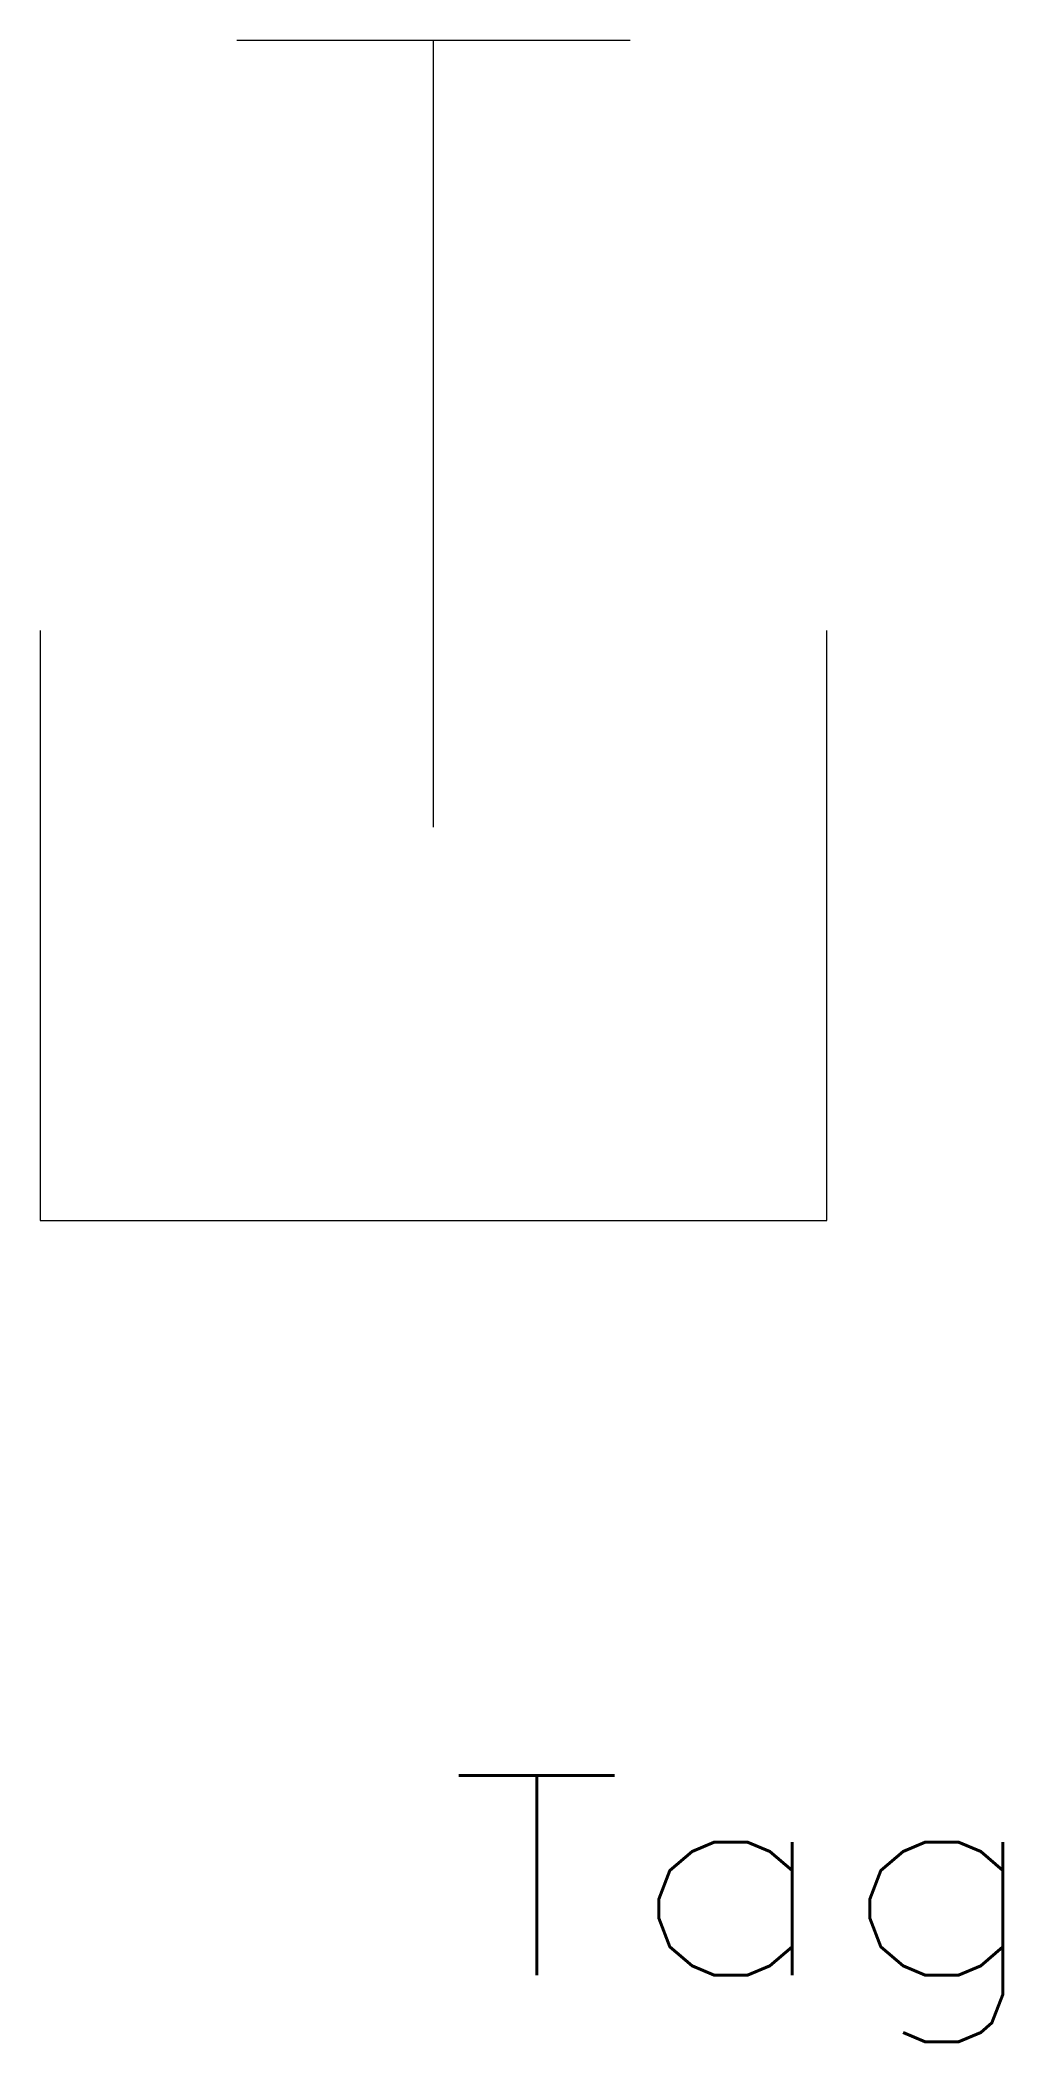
# Model space of a CAD drawing. Header units: inches. Extents: x -2.5 to 3.6, y -5.2 to 7.5.
import ezdxf
from ezdxf.enums import TextEntityAlignment as Align

# ---------------------------------------------------------------- set-up
doc = ezdxf.new("R2010")
doc.units = ezdxf.units.IN
doc.header["$MEASUREMENT"] = 0
doc.layers.get('0').update_dxf_attribs({"lineweight": 0})
doc.styles.add('STANDARD1', font='TXT.SHX')

msp = doc.modelspace()

# ---------------------------------------------------------------- linework, layer by layer
for p, q in [((-1.25, 7.5), (1.25, 7.5)), ((0, 2.5), (0, 7.5)), ((-2.5, 3.75), (-2.5, 0)), ((2.5, 0), (2.5, 3.75)), ((-2.5, 0), (2.5, 0))]:
    msp.add_line(p, q)

# ---------------------------------------------------------------- texts
at = {"color": 7, "linetype": 'Continuous', "style": 'STANDARD1', "width": 1.166667}
msp.add_text('Tag', height=1.27, dxfattribs=at).set_placement((0.092, -4.794), (3.902, -4.794), align=Align.FIT)

doc.saveas('drawing.dxf')
